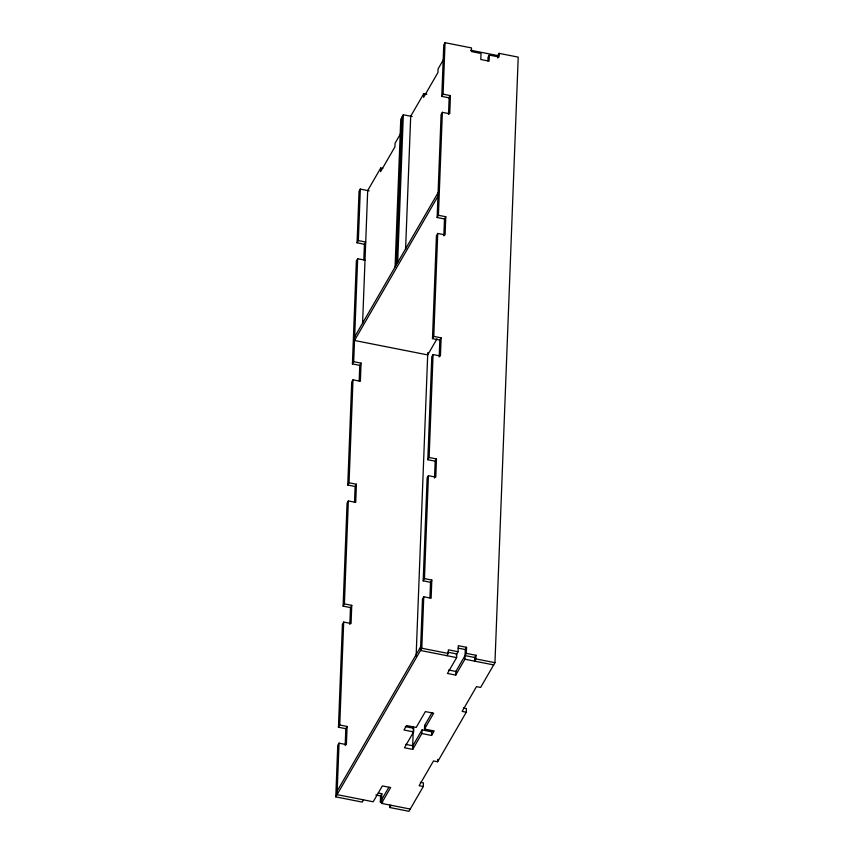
<?xml version="1.0" encoding="UTF-8"?>
<svg xmlns="http://www.w3.org/2000/svg" width="854" height="854" viewBox="0 0 854 854"><rect width="100%" height="100%" fill="white"/><g stroke="black" fill="none" stroke-linecap="round" stroke-linejoin="round"><path stroke-width="1.28" d="M363.526 799.856L362.235 802.087L335.782 796.867L337.757 745.393L339.049 743.172L346.404 744.624L347.108 726.455L339.743 725.003L338.451 727.234L345.817 728.686L347.108 726.455M338.451 727.234L342.411 624.285L343.703 622.064L351.058 623.516L351.763 605.347L344.397 603.895L343.105 606.126L350.471 607.578L351.763 605.347M343.105 606.126L347.066 503.177L348.347 500.946L355.712 502.408L356.417 484.239L349.051 482.788L347.759 485.019L355.125 486.47L356.417 484.239M347.759 485.019L351.709 382.069L353.001 379.838L360.367 381.29L361.061 363.131L353.705 361.68L352.414 363.911L359.769 365.363L361.061 363.131M352.414 363.911L356.364 260.961L357.655 258.73L365.021 260.182M357.068 242.792L358.349 240.572L365.715 242.024L364.423 244.244L357.068 242.792L359.043 191.328L360.335 189.097L369.152 190.837M339.049 743.172L337.063 794.636L373.198 801.767L382.368 785.915L390.652 787.548L381.482 803.4L410.24 809.069M339.743 725.003L343.703 622.064M344.397 603.895L348.347 500.946M349.051 482.788L353.001 379.838M353.705 361.68L357.655 258.73M358.349 240.572L360.335 189.097M345.165 745.553L345.817 728.686M349.82 624.445L350.471 607.578M354.527 502.035L355.125 486.47M359.171 380.927L359.769 365.363M363.825 259.819L364.423 244.244M362.576 323.655L367.69 190.549L380.735 168.003L382.805 168.419M380.735 168.003L380.596 171.643L394.932 146.867L395.071 143.237L400.942 133.096M395.082 266.992L400.761 119.24L403.334 114.788L412.162 116.528M396.373 264.761L402.042 117.009M397.665 262.541L403.334 114.788M382.741 802.472L380.329 801.991L380.564 795.939L381.845 793.708L378.301 793.014M381.482 803.4L381.845 793.708M405.586 249.368L410.699 116.24L423.744 93.694L426.851 94.303M420.317 782.285L423.424 782.894L423.285 786.534L408.949 811.3L389.851 807.532L389.947 805.108M423.744 93.694L423.605 97.324L437.942 72.558L438.081 68.918L443.952 58.777M412.642 746.524L413.411 726.562M416.122 656.021L427.779 352.585M405.298 726.605L413.763 728.281L413.614 731.91L404.444 747.762L412.728 749.396L412.866 745.766L422.036 729.914L431.708 731.814L432.508 730.426M423.178 580.837L424.459 578.606L431.825 580.058L430.533 582.289L423.178 580.837L427.128 477.888L428.42 475.667L435.786 477.119L436.479 458.95L429.114 457.498L427.822 459.73L435.188 461.181L436.479 458.95M427.822 459.73L431.782 356.78L433.074 354.559L440.429 356.011L441.134 337.842L433.768 336.391L432.476 338.622L439.842 340.073L441.134 337.842M432.476 338.622L436.437 235.672L437.728 233.441L445.083 234.903L445.788 216.735L438.422 215.283L437.131 217.514L444.496 218.966L445.788 216.735M437.131 217.514L441.091 114.564L442.372 112.333L449.738 113.785L450.432 95.627L443.077 94.175L441.785 96.395L449.151 97.858L450.432 95.627M441.785 96.395L443.76 44.931L445.051 42.7L471.515 47.92L471.376 51.55L481.037 53.46L480.802 59.513L489.086 61.146L489.321 55.094L498.982 56.994L499.12 53.364L518.218 57.133L494.957 662.672L480.621 687.449L476.479 686.627L462.142 711.403L466.284 712.215L466.433 708.585L463.327 707.966M335.782 796.867L421.791 648.239L423.765 596.775L431.131 598.227L431.825 580.058M424.459 578.606L428.42 475.667M429.114 457.498L433.074 354.559M433.768 336.391L437.728 233.441M438.422 215.283L442.372 112.333M443.077 94.175L445.051 42.7M412.728 749.396L421.897 733.543L422.036 729.914M421.897 733.543L431.569 735.454L434.142 730.992L424.481 729.081L424.619 725.452L432.081 712.567M429.936 597.853L430.533 582.289M434.537 478.048L435.188 461.181M439.191 356.94L439.842 340.073M443.845 235.832L444.496 218.966M448.521 114.265L449.183 96.961M431.569 735.454L431.708 731.814M423.285 786.534L419.143 785.712L433.48 760.946L437.622 761.757L437.707 759.334M446.962 655.691L448.254 653.459L448.393 649.83L458.054 651.73L458.288 645.677L466.572 647.311L466.337 653.363L455.876 671.447L455.737 675.087L447.453 673.454L456.623 657.601L456.762 653.961L447.731 652.178M455.737 675.087L464.907 659.235L465.281 649.542L466.572 647.311M487.89 60.954L488.029 57.325L489.321 55.094M497.743 58.019L497.829 55.595L499.12 53.364M475.998 655.274L474.707 657.505L474.568 661.135L475.859 658.904L475.998 655.274L466.337 653.363M354.656 336.85L438.081 192.684M437.942 196.313L354.517 340.479L427.683 354.912L437.034 338.771M423.765 596.775L422.474 598.996L420.499 650.47L456.623 657.601M337.213 791.007L420.638 646.841M456.185 654.954L458.054 651.73M380.329 801.991L388.826 787.313M424.481 729.081L433.661 713.229L425.377 711.595L416.197 727.448L406.536 725.548L403.953 729.999L413.614 731.91M389.851 807.532L391.143 805.301M437.622 761.757L466.284 712.215M470.618 50.226L498.747 55.777M458.182 648.143L465.281 649.542M465.046 655.594L475.507 657.665M421.791 648.239L448.254 653.459M475.859 658.904L494.957 662.672M464.907 659.235L493.665 664.903M448.628 670.016L455.876 671.447M424.619 725.452L425.826 725.686M405.767 744.368L412.866 745.766M375.824 795.01L380.564 795.939"/></g></svg>
